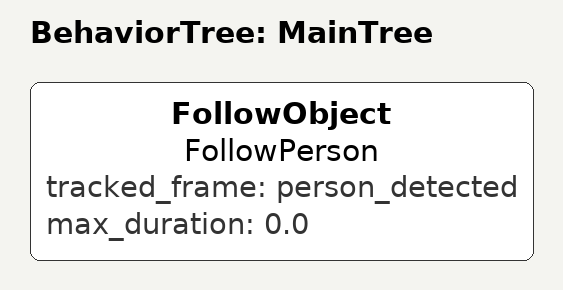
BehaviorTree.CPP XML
<root main_tree_to_execute="MainTree">
  <BehaviorTree ID="MainTree">
    <FollowObject name="FollowPerson" tracked_frame="person_detected" max_duration="0.0"/>
  </BehaviorTree>
</root>
